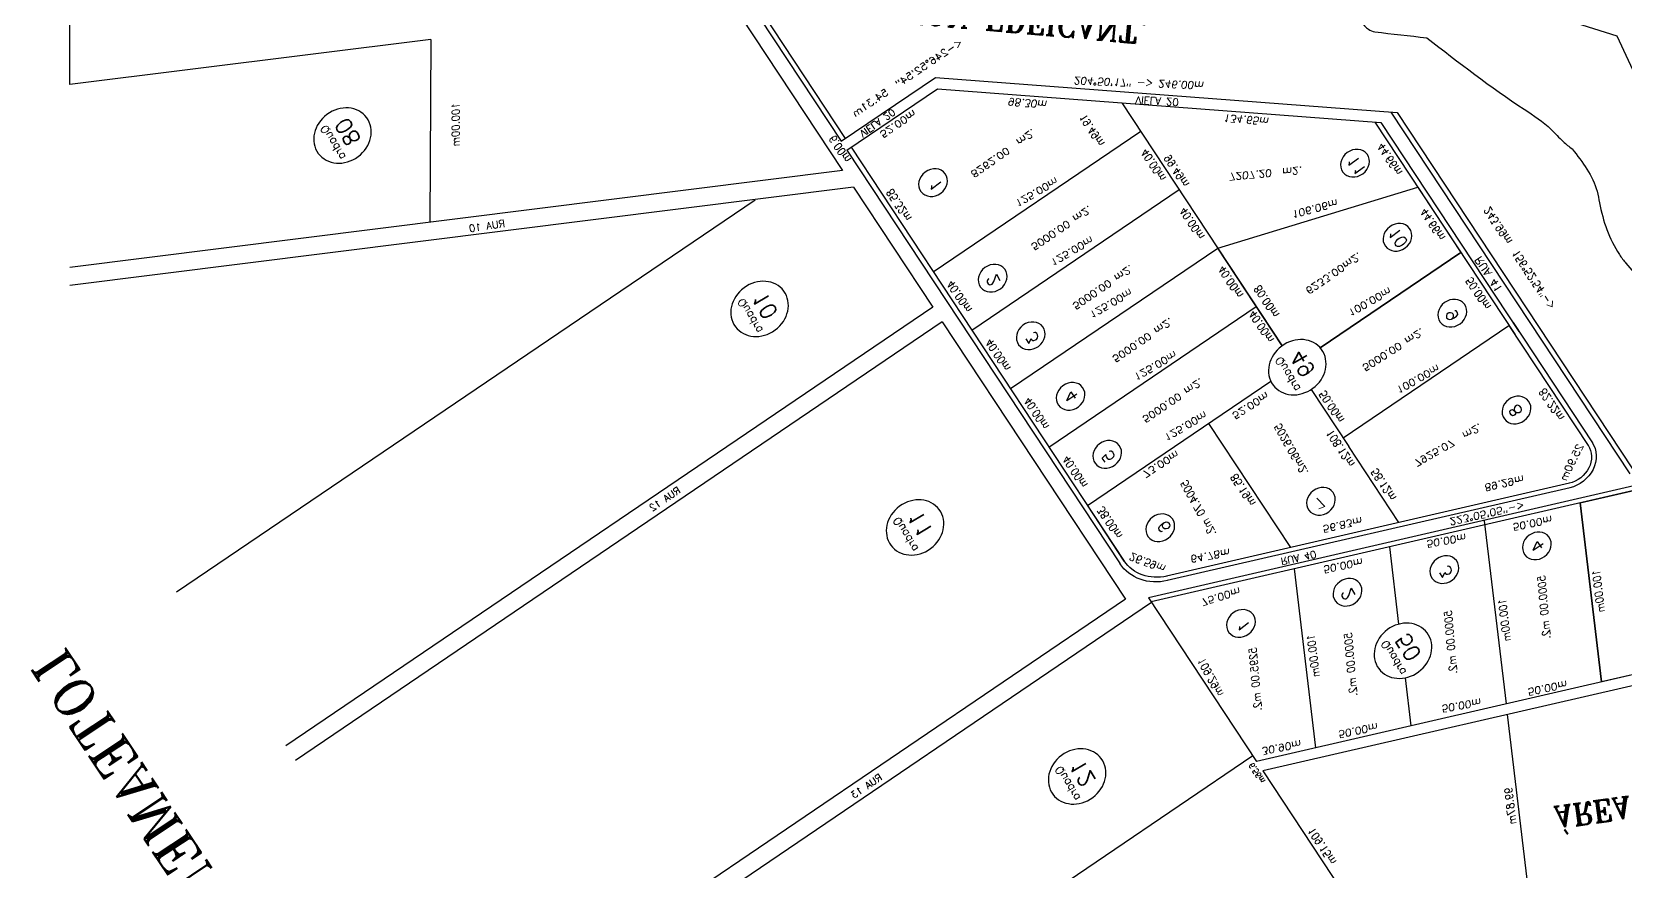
# Model space of a CAD drawing. Extents: x -23785941 to 8798891, y -8418521 to 21897894.
# Drawn here: x -3419567 to -3200502, y 5202386 to 5317808 of the extents above; entities that cross this region are included whole.
import ezdxf
from ezdxf.enums import TextEntityAlignment as Align

# ---------------------------------------------------------------- set-up
doc = ezdxf.new("R2010")
doc.units = 0
doc.header["$MEASUREMENT"] = 0
doc.header["$PDMODE"] = 34
doc.header["$PDSIZE"] = 1
doc.layers.get('0').update_dxf_attribs({"linetype": 'CONTINUOUS'})
for name, color, linetype in [('CALCADA', 3, 'CONTINUOUS'), ('REG60_100', 2, 'CONTINUOUS'), ('RUA', 1, 'CONTINUOUS'), ('TER_POLI', 5, 'CONTINUOUS'), ('VEGE', 102, 'CONTINUOUS'), ('VIEWPORT', 7, 'CONTINUOUS')]:
    doc.layers.add(name, color=color, linetype=linetype)
doc.styles.add('10MM', font='romans.shx', dxfattribs={"height": 40})
doc.styles.add('1_5MM', font='romans.shx', dxfattribs={"height": 6})
doc.styles.add('1MM', font='romans.shx', dxfattribs={"height": 4})
doc.styles.add('2MM', font='romans.shx', dxfattribs={"height": 8})
doc.styles.add('3MM', font='romans.shx', dxfattribs={"height": 12})

# ---------------------------------------------------------------- blocks, each defined once
blk = doc.blocks.new('A$C3D774E76')
for p, q in [((-25586.13, -1905.13), (-25604.37, -1505.55)), ((-25701.47, -1900.39), (-25719.25, -1510.79)), ((-25691.02, -1909.92), (-25709.26, -1510.34)), ((-26026.97, -1521.63), (-26011.06, -1870.07)), ((-25901.26, -1909.51), (-25919.04, -1519.91)), ((-25891.27, -1909.05), (-25909.05, -1519.46)), ((-25983.33, -1913.25), (-26204.03, -1569.62)), ((-25994.87, -1913.78), (-26212.44, -1575.03)), ((-26296.58, -1629.07), (-26380.72, -1683.11)), ((-26194.88, -1787.41), (-26296.58, -1629.07)), ((-26194.88, -1787.41), (-26110.9, -1732.82)), ((-25891.27, -1909.05), (-25701.47, -1900.39)), ((-25456.51, -2158.43), (-25582.4, -1904.96)), ((-25447.05, -2164.01), (-25575.85, -1904.66)), ((-26398.99, -1932.23), (-25994.87, -1913.78)), ((-25983.33, -1913.25), (-25901.26, -1909.51)), ((-25797.48, -1914.78), (-25791.78, -2039.65)), ((-25719.4, -1911.22), (-25757.62, -1912.96)), ((-25757.53, -1912.96), (-25752.48, -2023.33)), ((-25565.69, -2163.42), (-25691.57, -1909.95)), ((-26008.69, -1921.92), (-26006.1, -1978.67)), ((-26002.7, -1921.65), (-26000.22, -1976.09)), ((-25917.36, -1920.26), (-25911.65, -2045.13)), ((-25877.4, -1918.43), (-25871.7, -2043.3)), ((-25837.44, -1916.61), (-25831.74, -2041.47)), ((-26002.59, -1924.14), (-26002.56, -1924.14)), ((-25604.11, -2113.04), (-25698.11, -1923.75)), ((-25658.21, -1977.13), (-25568.65, -1932.65)), ((-26006.1, -1978.67), (-25833.2, -2153.65)), ((-26000.22, -1976.09), (-25834.12, -2144.19)), ((-25570.39, -1989.34), (-25546.41, -1977.43)), ((-25518.79, -2019.54), (-25429.35, -1975.12)), ((-25754.19, -1985.88), (-25669.18, -1982)), ((-25635.97, -2021.91), (-25597.24, -2002.67)), ((-25615.78, -2067.71), (-25524.17, -2022.21)), ((-25643.91, -2032.9), (-25695.85, -2035.27)), ((-25931.12, -2046.01), (-25764.92, -2038.42)), ((-25831.74, -2041.47), (-25791.87, -2139.76)), ((-25734.96, -2037.06), (-25695.85, -2035.27)), ((-25701.87, -2035.55), (-25697.31, -2135.44)), ((-25751.12, -2053.06), (-25747.26, -2137.72)), ((-25591.49, -2111.47), (-25501.93, -2066.99)), ((-25501.93, -2066.99), (-25591.49, -2111.47)), ((-25456.51, -2158.43), (-25501.93, -2066.99)), ((-26053.97, -2099.06), (-25794.07, -2264.52)), ((-25591.49, -2111.47), (-25565.69, -2163.42)), ((-25836.48, -2141.79), (-25691.29, -2135.16)), ((-25697.31, -2135.44), (-25615.08, -2131.68)), ((-25833.2, -2153.65), (-25589.46, -2142.53)), ((-25827.17, -2141.37), (-25827.17, -2141.37)), ((-25787.21, -2139.54), (-25787.21, -2139.54)), ((-25794.07, -2264.52), (-25659.41, -2240.62))]:
    blk.add_line(p, q)
blk.add_lwpolyline([(-25764.92, -2038.42), (-25831.74, -2041.47), (-25791.87, -2139.76), (-25747.26, -2137.72), (-25751.12, -2053.06)])
at = {"color": 5}
for centre in [(-26180.62, -1723.46), (-25636.31, -1828.51), (-25959.27, -1839.54), (-25805.92, -1837.23), (-25583.55, -1996.55), (-25749.92, -2038.11)]:
    blk.add_circle(centre, 15, dxfattribs=at)
for centre in [(-25813.48, -1938.48), (-25774.3, -1935.99), (-25722.54, -1935.56), (-25958.49, -1946.57), (-25894.28, -1942.22), (-25854.84, -1940.43), (-25651.12, -1939.62), (-25629.31, -1991.61), (-25680.2, -2007.88), (-25606.86, -2037.2), (-25586.38, -2081.37), (-25655.78, -2113.41), (-25775.71, -2116.81), (-25722.16, -2116.33), (-25824.22, -2121.72)]:
    blk.add_circle(centre, 7.5)
at = {"color": 140}
for points, start_tangent in [([(-25959.1, -2107.23), (-25947.7, -2120.61), (-25940.96, -2129.27), (-25924.59, -2141.78), (-25914.96, -2149.47), (-25909.19, -2153.32), (-25894.74, -2161.01), (-25887.04, -2165.82), (-25881.27, -2166.78), (-25877.92, -2168.57)], (-0.810076, 0.586325)), ([(-25877.92, -2168.57), (-25857.56, -2187.65)], (-0.72969, 0.683778)), ([(-25857.56, -2187.65), (-25791.59, -2205.56), (-25773.23, -2210.45), (-25763.44, -2211.67), (-25757.06, -2213.09)], (-0.96944, 0.245329)), ([(-25757.06, -2213.09), (-25729.1, -2210.56), (-25722.98, -2208.12), (-25692.38, -2200.78), (-25686.26, -2200.78), (-25670.35, -2200.78), (-25653.22, -2197.11), (-25657.31, -2198.53)], (-0.989513, -0.144446))]:
    blk.add_spline(points, degree=3, dxfattribs=dict(at, start_tangent=start_tangent))
blk.add_point((-25518.79, -2019.54))
at = {"layer": 'CALCADA'}
for p, q in [((-26002.7, -1921.65), (-25719.52, -1908.72)), ((-25568.42, -2163.54), (-25694.3, -1910.07)), ((-26201.75, -1930.73), (-26008.69, -1921.92)), ((-25601.86, -2111.94), (-25695.88, -1922.63)), ((-25834.12, -2144.19), (-25691.18, -2137.66)), ((-25697.19, -2137.94), (-25614.95, -2134.18)), ((-25835.56, -2151.26), (-25587.95, -2139.96))]:
    blk.add_line(p, q, dxfattribs=at)
for centre, radius, start, end in [((-25718.61, -1934.21), 25.51, 26.41063, 92.61369), ((-25615.87, -2118.67), 15.54, 272.61369, 26.41063)]:
    blk.add_arc(centre, radius, start, end, dxfattribs=at)
at = {"layer": 'TER_POLI'}
for p, q in [((-25694.3, -1910.07), (-25582.4, -1904.96)), ((-25575.85, -1904.66), (-25466.81, -1899.69)), ((-26002.59, -1924.14), (-25719.4, -1911.22)), ((-26201.64, -1933.23), (-26008.58, -1924.42))]:
    blk.add_line(p, q, dxfattribs=at)
at = {"layer": 'VIEWPORT'}
for centre, radius, start, end in [((-25718.61, -1934.21), 23.01, 26.41063, 92.61369), ((-25615.87, -2118.67), 13.04, 272.61369, 26.41063)]:
    blk.add_arc(centre, radius, start, end, dxfattribs=at)
for p in [(-25719.4, -1911.22), (-25698, -1923.98), (-25604.11, -2113.04), (-25615.27, -2131.69)]:
    blk.add_point(p, dxfattribs=at)
at = {"style": '1MM'}
blk.add_text('85.32m', height=4, rotation=2.60869, dxfattribs=at).set_placement((-25959.79, -1926.2), align=Align.MIDDLE)
at = {"attachment_point": 1}
for s, insert, char_height, width, rotation, style in [('\\Fromant.shx;LOTEAMENTO SÍTIOS   DE   RECREIO   MIRELA', (-26042.05, -1440.55), 20, 1839.209, 2.46508, '10MM'), ('VIELA 20', (-26003.02, -1931.77), 4, 603.212, 271.12537, '1MM'), ('2', (-25896.67, -1939.09), 6, 11.198, 6.58516, '1_5MM'), ('3', (-25856.55, -1937.62), 6, 7.465, 2.85322, '1_5MM'), ('4', (-25816.57, -1935.91), 6, 5.226, 1.97758, '1_5MM'), ('5', (-25775.83, -1932.83), 6, 8.212, 0.07022, '1_5MM'), ('6', (-25724.88, -1934.54), 6, 3.942, 1.67589, '1_5MM'), ('1', (-25652, -1936.89), 6, 1.625, 358.54579, '1_5MM'), ('1', (-25959.37, -1943.84), 6, 1.625, 358.54579, '1_5MM'), ('2', (-25631.71, -1988.48), 6, 11.198, 6.58516, '1_5MM'), ('7', (-25677.58, -2004.21), 6, 3.942, 287.46152, '1_5MM'), ('3', (-25608.56, -2034.39), 6, 7.465, 2.85322, '1_5MM'), ('VIELA 20', (-25926.21, -2051.16), 4, 603.212, 313.51167, '1MM'), ('4', (-25589.47, -2078.8), 6, 5.226, 1.97758, '1_5MM'), ('10', (-25781.41, -2113.85), 6, 2.438, 0.24916, '1_5MM'), ('9', (-25724.81, -2113.24), 6, 7.631, 10.80167, '1_5MM'), ('8', (-25658.86, -2109.95), 6, 4.927, 1.05228, '1_5MM'), ('11', (-25828.62, -2118.62), 6, 2.438, 0.24916, '1_5MM')]:
    blk.add_mtext(s, dxfattribs=dict(at, insert=insert, char_height=char_height, width=width, rotation=rotation, style=style))
at = {"color": 1, "char_height": 4, "attachment_point": 1, "rotation": 5.03393, "style": '1MM'}
for insert in [(-26191.69, -1716.48), (-25647.38, -1821.53), (-25970.33, -1832.56), (-25816.98, -1830.25), (-25594.61, -1989.57), (-25760.99, -2031.13)]:
    blk.add_mtext('Quadra', dxfattribs=dict(at, insert=insert))
at = {"color": 1, "char_height": 8, "width": 20.682, "attachment_point": 1, "rotation": 5.03393, "style": '2MM'}
for s, insert in [('08', (-26188.82, -1723.26)), ('12', (-25644.51, -1828.31)), ('10', (-25967.46, -1839.34)), ('11', (-25814.11, -1837.03)), ('50', (-25591.74, -1996.36)), ('49', (-25758.12, -2037.91))]:
    blk.add_mtext(s, dxfattribs=dict(at, insert=insert))
at = {"layer": 'REG60_100', "style": '1MM'}
for s, height, rotation, p in [('100.00m', 4, 33.02508, (-26147.49, -1772.29)), ('6.56m', 3, 2.5473, (-25576.85, -1901.73)), ('109.15m', 4, 2.61175, (-25521.15, -1906.18)), ('38.00m', 4, 2.61369, (-25742.13, -1916.77)), ('26.59m', 4, 330.62697, (-25710.62, -1920.19)), ('109.29m', 4, 7.13774, (-25636.79, -1911.45)), ('30.90m', 4, 298.31335, (-25580.18, -1919.3)), ('6.00m', 4, 2.61369, (-26005.65, -1919.09)), ('40.00m', 4, 2.61619, (-25897.2, -1923.34)), ('40.00m', 4, 2.61619, (-25857.24, -1921.52)), ('40.00m', 4, 2.61619, (-25817.28, -1919.69)), ('40.00m', 4, 2.61619, (-25777.33, -1917.87)), ('85.32m', 4, 2.60869, (-25959.79, -1926.2)), ('75.00m', 4, 292.00821, (-25670.23, -1939.57)), ('64.78m', 4, 299.50764, (-25692.63, -1947.52)), ('52.00m', 4, 272.58063, (-25997.39, -1949.94)), ('73.00m', 4, 274.50742, (-25751.63, -1954.62)), ('50.00m', 4, 298.00306, (-25561.97, -1955.09)), ('100.00m', 4, 26.4123, (-25611.96, -1959.15)), ('125.00m', 4, 276.70529, (-25798.75, -1981.63)), ('125.00m', 4, 276.70529, (-25760.73, -1975.85)), ('125.00m', 4, 276.70529, (-25918.99, -1985.37)), ('125.00m', 4, 276.70529, (-25879.85, -1982.06)), ('125.00m', 4, 276.70529, (-25842.5, -1982.19)), ('85.19m', 4, 2.61369, (-25711.87, -1979.94)), ('50.00m', 4, 298.00306, (-25642.9, -1997.88)), ('50.00m', 4, 299.78001, (-25538.41, -2004)), ('99.87m', 4, 26.4123, (-25475.85, -1993.74)), ('98.30m', 4, 314.6573, (-25962.82, -2008.24)), ('52.00m', 4, 273.98127, (-25748.1, -2008.04)), ('56.83m', 4, 296.41063, (-25661.94, -2009.76)), ('19.49m', 4, 2.61369, (-25928.74, -2025.82)), ('40.00m', 4, 2.61369, (-25811.94, -2036.57)), ('40.00m', 4, 2.61369, (-25780.86, -2035.66)), ('108.12m', 4, 2.61369, (-25698, -2031.37)), ('50.00m', 4, 297.91929, (-25517.19, -2043.7)), ('40.00m', 4, 2.61369, (-25891.85, -2040.22)), ('40.00m', 4, 2.61369, (-25851.9, -2038.39)), ('50.00m', 4, 2.61619, (-25720.11, -2040.17)), ('58.12m', 4, 2.61369, (-25666.64, -2037.94)), ('50.00m', 4, 299.78001, (-25619.34, -2046.79)), ('100.00m', 4, 26.4123, (-25563.47, -2046.47)), ('99.49m', 4, 2.61369, (-25881.25, -2047.74)), ('80.00m', 4, 2.61369, (-25790.67, -2045.21)), ('100.00m', 4, 277.81507, (-25703.51, -2083.11)), ('106.06m', 4, 294.21798, (-25816.84, -2092.29)), ('100.00m', 4, 277.81507, (-25755.44, -2086.6)), ('89.29m', 4, 296.35508, (-25626.1, -2087.02)), ('50.00m', 4, 297.91929, (-25598.12, -2086.49)), ('134.65m', 4, 314.6573, (-25880.96, -2091.09)), ('100.00m', 4, 26.4123, (-25544.93, -2092.81)), ('25.90m', 4, 59.5123, (-25613.18, -2120.25)), ('82.22m', 4, 2.61369, (-25646.48, -2129.11)), ('44.66m', 4, 2.61369, (-25814.36, -2136.78)), ('44.66m', 4, 2.61369, (-25769.74, -2134.74)), ('50.00m', 4, 2.61619, (-25722.46, -2132.58))]:
    blk.add_text(s, height=height, rotation=rotation, dxfattribs=at).set_placement(p, align=Align.MIDDLE)
for s, rotation, p in [('5295.00 m2.', 28.19232, (-25618.94, -1931.55)), ('5004.70 m2.', 6.83244, (-25718.21, -1959.76)), ('5000.00 m2.', 272.50379, (-25780.06, -1978.41)), ('5000.00 m2.', 28.19232, (-25593.36, -1974.21)), (' 8262.00  m2.', 271.31381, (-25951.41, -1982.12)), ('5000.00 m2.', 272.50379, (-25897.2, -1984.84)), ('5000.00 m2.', 272.50379, (-25855.87, -1983.89)), ('5000.00 m2.', 272.50379, (-25818.07, -1984.19)), ('5026.06m2.', 6.07726, (-25713.82, -2014.45)), ('5000.00 m2.', 28.19232, (-25569.63, -2020.87)), ('7925.07  m2.', 277.69649, (-25666.11, -2075.95)), ('5000.00 m2.', 28.19232, (-25554.08, -2068.75)), ('7207.20  m2.', 304.81797, (-25852.57, -2084.4)), ('6233.00m2.', 272.10247, (-25783.94, -2080.6)), ('5000.00 m2.', 274.48027, (-25728.61, -2081.99))]:
    blk.add_text(s, height=4, rotation=rotation, dxfattribs=at).set_placement(p, align=Align.BOTTOM_CENTER)
at = {"layer": 'RUA', "style": '1MM'}
for s, rotation, p in [('<-246%%d52\'54"  54.31m', 92.61369, (-26015.57, -1967.24)), ('204%%d50\'17" -> 246.00m', 312.45289, (-25934.28, -2058.87)), ('223%%d05\'05"->', 296.74018, (-25618.1, -2071.05)), ('243.99m  156%%d52\'54"->', 2.61369, (-25724.77, -2159.59))]:
    blk.add_text(s, height=4, rotation=rotation, dxfattribs=at).set_placement(p, align=Align.MIDDLE)
at = {"layer": 'RUA', "char_height": 4, "width": 808.839, "attachment_point": 1, "style": '1_5MM'}
for s, insert, rotation in [('RUA 13', (-25704.98, -1749.94), 92.59032), ('RUA 12', (-25905.53, -1753.99), 92.59032), ('RUA 10', (-26086.92, -1763.53), 121.29737), ('RUA 40', (-25664.1, -1973.25), 297.06485), ('RUA 41', (-25739.37, -2140.86), 2.31311)]:
    blk.add_mtext(s, dxfattribs=dict(at, insert=insert, rotation=rotation))
at = {"layer": 'VEGE', "char_height": 12, "width": 262.446, "attachment_point": 1, "style": '3MM'}
for s, insert, rotation in [('\\Fromant.shx;ÁREA NON EDFICANT.', (-26078.66, -1945.97), 315.34149), ('\\Fromant.shx;ÁREA VERDE.', (-25449.85, -2005.24), 301.72318)]:
    blk.add_mtext(s, dxfattribs=dict(at, insert=insert, rotation=rotation))

msp = doc.modelspace()

# ---------------------------------------------------------------- block references
at = {"linetype": 'Continuous', "xscale": 240.4782668173248, "yscale": -275.6364145158877, "zscale": 240.4782668173248, "rotation": 306.4169145854838}
msp.add_blockref('A$C3D774E76', (-21555, -44868), dxfattribs=at)

doc.saveas('drawing.dxf')
